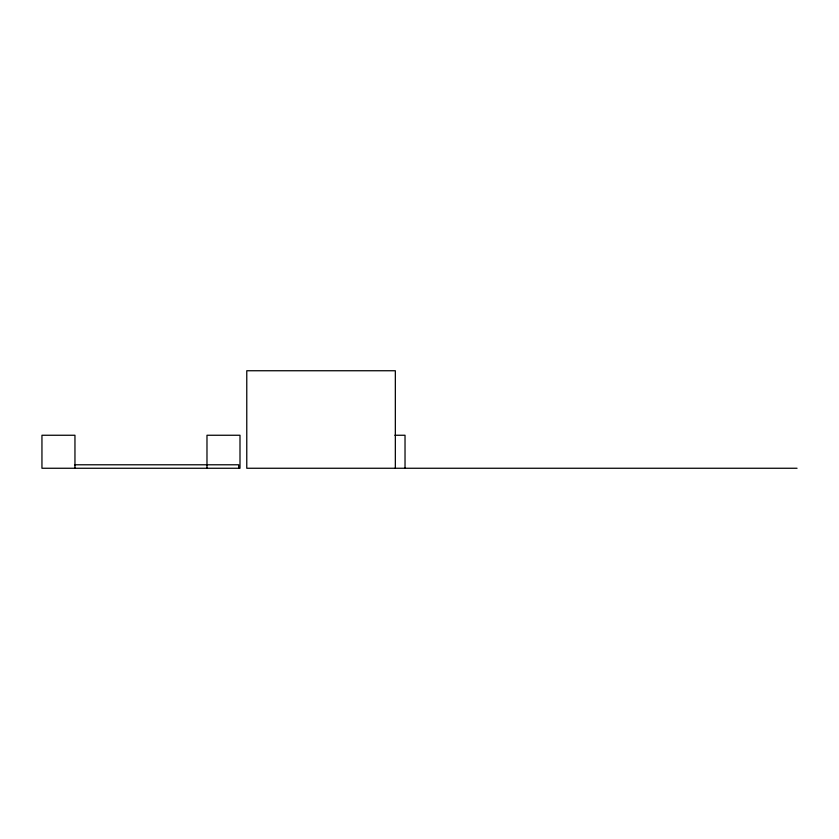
<?xml version="1.0" encoding="UTF-8"?>
<svg xmlns="http://www.w3.org/2000/svg" width="839" height="839" viewBox="0 0 839 839"><rect width="100%" height="100%" fill="white"/><g stroke="black" fill="none" stroke-linecap="round" stroke-linejoin="round"><path stroke-width="1.26" d="M394.865 435.252L405.027 435.252L405.027 468.256M74.524 464.785L238.685 464.785L238.685 468.256M797.05 468.256L246.771 468.256L246.771 370.744L395.337 370.744L395.337 468.256M206.981 468.256L206.981 435.252L239.996 435.252L239.996 468.256L41.95 468.256L41.95 435.252L74.954 435.252L74.954 468.256"/></g></svg>
